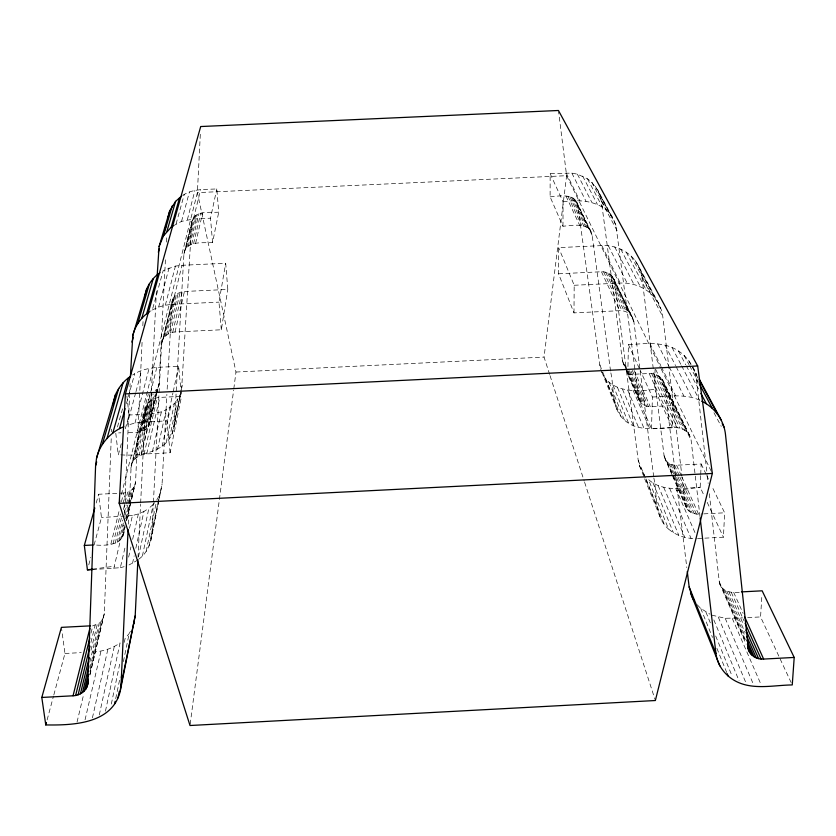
<?xml version="1.0" encoding="UTF-8"?>
<svg xmlns="http://www.w3.org/2000/svg" width="836" height="836" viewBox="0 0 836 836"><rect width="100%" height="100%" fill="white"/><g stroke="black" fill="none" stroke-linecap="round" stroke-linejoin="round"><path stroke-width="0.63" stroke-dasharray="4.18 3.13" d="M610.552 370.996L592.139 235.303C589.944 221.853 572.064 225.375 562.962 226.263L550.119 196.878L550.151 173.658L571.845 173.104L577.394 174.17L587.468 178.789L591.742 182.227L598.2 190.901L613.791 219.952L615.913 225.218L638.683 397.769C639.321 403.318 644.964 407.09 650.335 406.683L673.053 405.554L672.311 427.447C656.438 428.126 637.345 432.076 624.356 420.027C610.928 408.104 614.387 388.04 610.729 372.292M653.7 476.76L633.887 321.776C633.124 314.984 626.321 310.208 619.706 310.699L573.977 312.894L558.553 273.79L558.647 247.623L601.836 245.596C616.529 244.812 631.65 252.441 638.401 265.775L659.102 304.346L661.485 310.302L662.802 316.593L681.904 475.757M562.962 226.263L563.077 201.884L550.151 173.658M573.977 312.894L574.186 285.264L558.647 247.623M700.004 516.596L691.142 440.373C690.317 432.411 682.186 427.081 674.537 427.687L651.495 428.837L627.773 374.549L628.421 344.62C645.131 343.69 663.721 340.983 678.466 351.015C687.171 356.502 692.333 365.583 696.796 374.549M651.495 428.837L652.404 397.006L640.146 370.233M672.311 427.447L654.504 389.231L655.079 369.502M89.922 675.06L104.281 613.697L111.292 436.988M111.501 431.784L111.606 429.192M700.672 475.632L700.181 487.273L704.508 496.563M700.725 474.336L701.164 463.99L676.617 465.224C670.88 465.683 664.756 461.733 664.087 455.766L653.491 370.452M123.874 524.987C127.166 544.246 109.265 546.263 94.437 544.926M124.324 514.61L129.58 395.271M129.632 393.975L130.092 383.599M128.326 524.13L131.179 465.851L145.391 408.616C146.875 402.074 153.333 397.633 159.854 397.403L181.516 396.337L178.643 366.398C163.219 367.432 146.143 365.886 132.652 374.967M126.57 520.786L135.547 482.236L142.172 340.106M142.841 325.768L143.081 320.554M138.013 557.445L140.573 504.286M140.636 502.99L145.391 408.616M156.405 291.043L149.916 421.814C149.059 433.257 134.157 432.933 126.027 432.546M697.548 538.53L723.433 537.203L724.634 512.802L711.781 486.071M200.316 134.314L197.39 192.625L121.126 495.758M149.675 423.549L159.07 383.316L165.549 257.592M166.343 242.032L166.677 235.553M138.713 559.284C156.227 546.472 151.588 522.072 153.343 503.512M153.416 502.206L161.557 344.484L172.049 301.274C173.313 295.641 178.779 291.68 184.432 291.482L227.81 289.434L225.678 263.246L181.997 265.294L175.414 266.099L163.198 270.603L152.319 309.978L150.428 311.232M150.898 540.599L162.059 484.201L166.876 394.404M167.158 389.189L172.049 301.274M120.823 454.836C143.06 456.571 172.477 450.876 174.41 423.706L183.899 254.384L191.841 221.592C194.757 209.951 210.139 212.814 218.719 212.177L216.806 188.926C205.259 189.636 192.353 188.476 182.415 195.614M181.548 390.119L191.841 221.592M791.159 682.584L760.572 616.926L761.857 595.786M549.66 374.444L544.037 357.087L566.62 175.696L558.615 111.763M190.18 724.216L233.62 390.161M233.787 388.876L235.982 372.041L197.39 192.625L566.62 175.696L660.712 367.955M161.85 342.342C163.198 336.354 169.039 332.205 175.027 331.996L221.31 329.781L227.81 289.434M221.31 329.781L218.98 302.13L225.678 263.246M131.179 465.851C132.778 458.818 139.769 454.167 146.749 453.906L170.126 452.746L181.516 396.337M184.171 252.493C187.274 240.225 203.535 243.297 212.574 242.597L218.719 212.177M151.734 534.8L158.704 500.639M158.965 499.374L162.059 484.201M174.41 423.706L182.279 385.145M173.648 428.899L181.036 392.627M149.027 546.159L159.488 495.037L161.264 489.729M171.997 433.884L180.764 392.502M115.713 698.677L120.206 676.961M123.373 661.631L129.183 633.531L130.426 631.305M146.164 551.352L156.259 502.488M169.478 438.524L177.577 399.336L179.97 394.895M111.324 704.048L120.05 662.478M124.282 642.33L125.066 638.547L129.183 633.531M142.392 556.034L153.218 504.442L154.639 502.655M166.165 442.714L174.431 403.349L177.577 399.336M105.451 711.164L120.06 642.915C111.731 648.935 101.522 651.808 91.312 652.09M153.218 504.442L148.881 508.319L137.794 560.099L128.984 564.979M162.153 446.351L170.617 406.829L174.431 403.349M170.126 452.746L166.928 420.895L172.916 393.014M173.198 391.739L178.643 366.398M212.574 242.597L210.515 218.186L216.806 188.926M99.275 714.947L114.281 646.51M132.506 563.443L134.168 555.846M135.84 548.249L143.896 511.507L148.881 508.319M157.523 449.34L166.228 409.682L170.617 406.829M92.42 717.852L107.875 649.258M128.639 557.11L130.928 546.953M132.642 539.335L138.368 513.931L143.896 511.507M152.413 451.618L161.369 411.866L166.228 409.682M85.063 719.786L100.999 651.087M92.441 569.588L120.342 567.696L125.358 546.075M129.496 528.268L132.443 515.54L138.368 513.931M146.749 453.906L159.854 397.403M175.027 331.996L184.432 291.482M195.593 243.38L202.657 212.919M143.98 454.241L157.293 397.717M172.707 332.279L182.248 291.754M193.576 243.631L200.755 213.149M141.336 454.972L154.838 398.396M170.471 332.906L180.158 292.339M191.653 244.175L198.926 213.671M89.954 671.507L102.316 619.643L104.009 615.777M121.701 538.321L124.428 526.889M126.549 517.996L129.58 505.299M129.883 504.024L133.812 487.513L135.296 484.086M148.296 426.778L156.039 394.31M156.332 393.056L158.84 384.978M89.828 674.621L104.281 613.697M122.652 536.576L125.066 526.429M126.529 520.138L135.547 482.236M149.132 425.221L156.541 394.049M156.708 393.244L159.07 383.316M123.268 534.716L125.066 527.119M89.818 662.112L99.285 622.799L102.316 619.643M118.921 541.258L123.404 522.625M125.201 515.164L127.594 505.226M127.898 503.983L131.189 490.314L133.812 487.513M145.851 429.401L154.305 394.331M77.058 722.011L83.642 694.497M89.933 668.225L100.957 621.326M113.78 568.501L124.01 524.998M125.672 518.79L128.765 505.143M129.068 503.909L132.631 489.018M141.211 453.823L155.277 394.414M155.58 393.16L157.523 388.061M90.999 650.199L97.352 624.011L99.285 622.799M117.144 542.386L122.578 520.002M124.386 512.541L126.194 505.069M126.497 503.826L129.517 491.39L131.189 490.314M144.304 430.415L153.124 394.049M138.87 456.069L152.549 399.42M168.391 333.857L178.193 293.237M189.845 245.011L197.223 214.465M136.644 457.511L150.48 400.778M166.5 335.1L176.427 294.418M188.215 246.108L195.687 215.51M134.711 459.257L148.693 402.419M164.87 336.615L174.902 295.85M186.804 247.446L194.339 216.775M90.925 642.414L95.199 624.941L97.352 624.011M115.18 543.243L121.878 515.864M123.404 509.636L127.668 492.205L129.517 491.39M142.601 431.177L151.807 393.526M133.143 461.263L147.22 404.3M163.532 338.35L173.637 297.491M185.634 248.971L193.241 218.238M91.04 633.051L92.89 625.558L95.199 624.941M113.069 543.818L120.457 513.931M122.913 503.962L125.682 492.749L127.668 492.205M140.761 431.679L150.062 394.007M135.641 392.889L126.978 425.284L134.983 423.068L143.343 422.055L156.802 367.453M152.319 309.978L158.6 307.094L165.34 305.203L172.373 304.335L181.997 265.294M173.156 225.898L181.537 221.383L193.419 218.98L200.65 189.667M110.874 544.09L119.255 510.451M121.429 501.725L123.613 493L125.682 492.749M138.839 431.919L148.244 394.226M130.844 468.317L146.112 406.39M161.557 344.484L172.686 299.319M183.899 254.384L192.395 219.858M134.983 423.068L149.069 368.404M165.34 305.203L175.414 266.099M187.358 219.722L194.924 190.378M47.119 719.911L53.514 696.095M53.849 694.841L64.957 653.47L61.571 628.609M88.762 564.864L90.769 557.403M94.113 544.947L101.469 517.547L98.648 494.254L123.613 493M121.293 443.728L118.273 454.962L115.765 433.058L120.896 432.797M125.316 428.753L129.005 415.032L126.821 395.282M135.975 391.645L141.639 370.463M158.6 307.094L169.091 267.886M181.537 221.383L189.417 191.956M126.435 403.61L134.732 373.598M176.103 223.902L184.275 194.349M96.203 503L98.648 494.254M117.468 426.956L123.268 406.233M156.781 499.98L159.488 495.037M155.203 390.579L156.478 389.409M161.369 411.866L150.752 413.966L129.005 415.032M120.342 567.696L124.125 566.683M92.545 569.159L114.323 566.223M676.637 490.45L700.181 487.273C683.075 487.984 662.54 492.331 648.454 479.467L668.581 529.104C676.199 535.604 686.283 538.833 696.242 538.509M132.443 515.54L101.469 517.547M709.325 493.71L719.273 581.72C720.538 592.066 733.182 593.738 741.427 591.898M64.957 653.47L81.27 652.613M711.864 615.15L725.199 618.295L742.567 617.867M747.708 617.595L760.572 616.926M672.771 476.51L686.471 507.891C689.46 513.638 696.628 514.861 702.48 513.931M703.776 513.868L724.634 512.802M235.982 372.041L544.037 357.087M627.773 374.549L649.144 373.504C654.766 373.19 660.639 375.96 663.282 381.059L689.721 435.702M550.119 196.878C558.782 195.99 575.69 192.761 577.76 205.51L599.799 364.82C603.864 391.373 633.333 392.951 654.504 389.231M143.343 422.055L166.928 420.895M652.404 397.006C668.748 396.546 686.607 393.056 701.738 401.27M193.419 218.98L210.515 218.186M563.077 201.884C581.344 198.79 604.752 201.162 613.791 219.952M558.553 273.79L601.46 271.752C606.33 271.491 611.346 274.009 613.614 278.409L632.622 317.711M172.373 304.335L218.98 302.13M574.186 285.264L620.239 283.07C635.82 282.234 651.934 290.186 659.102 304.346M697.224 604.773L700.735 608.399L709.9 614.157M598.2 190.901L601.387 201.225L622.475 360.776L623.468 363.921L626.843 367.589M653.856 478.056C657.451 494.985 653.898 516.533 668.581 529.104M644.619 475.412L639.435 465.725L638.223 460.333L626.519 371.299M595.347 186.303L610.792 215.113M635.182 260.602L655.706 298.88M688.812 360.64L696.722 375.385M600.227 195.927L615.913 225.218M638.401 265.775L640.669 271.428L661.485 310.302M692.929 367.631L698.144 378.75M591.742 182.227L606.999 210.839M631.096 256.015L651.369 294.053M684.099 355.415L689.01 364.632M689.627 365.781L698.227 381.906M601.387 201.225L617.114 230.778M640.669 271.428L641.933 277.385L662.802 316.593M695.061 372.992L696.451 379.795L698.259 383.201M713.975 412.733L721.238 426.36M587.468 178.789L602.505 207.234M626.237 252.148L646.218 289.977M678.466 351.015L685.739 364.768M686.346 365.907L699.053 389.973M582.65 176.072L597.416 204.402M620.74 249.107L640.376 286.769M672.071 347.546L680.995 364.663M681.591 365.813L699.45 400.047M577.394 174.17L591.878 202.396M614.732 246.965L633.981 284.512M665.059 345.111L675.572 365.604M676.157 366.743L691.915 397.466M571.845 173.104L586.015 201.288M608.378 245.784L627.209 283.268M657.629 343.784L668.727 365.854M669.302 367.014L683.9 396.065M566.139 172.927L579.985 201.1M601.836 245.596L620.239 283.07M649.959 343.586L660.806 365.656M661.37 366.816L675.634 395.867M661.276 369.125L711.76 472.288M576.683 202.082L591.01 231.697M575.722 200.556L591.731 233.453M612.527 276.695L633.437 319.686M662.039 379.105L690.64 437.97M577.76 205.51L592.139 235.303M613.614 278.409L614.815 282.265L633.887 321.776M663.282 381.059L664.63 385.459L691.142 440.373M574.52 199.208L588.743 228.688M611.168 275.18L630.041 314.305M660.461 377.381L686.711 431.804M655.675 369.439L673.053 405.554M701.164 463.99L706.19 474.451M706.744 475.621L708.426 479.101M573.099 198.08L587.238 227.496M609.548 273.915L628.317 312.967M658.59 375.939L684.694 430.258M571.5 197.181L585.545 226.566M607.72 272.912L626.373 311.912M656.459 374.8L682.416 429.056M569.755 196.554L583.706 225.908M605.724 272.202L624.252 311.17M654.139 373.995L679.919 428.21M567.905 196.209L581.762 225.542M603.623 271.815L622.015 310.762M651.672 373.567L677.264 427.75M566.024 196.146L579.766 225.48M601.46 271.752L619.706 310.699M649.144 373.504L674.537 427.687M707.214 502.363L723.433 537.203M628.421 344.62L639.613 369.073M634.096 370.484L650.335 406.683M676.617 465.224L681.319 475.705M681.842 476.875L698.572 514.13M733.653 592.306L743.12 613.384M632.288 370.442L648.443 406.63M674.568 465.182L679.355 475.914M679.887 477.116L696.388 514.088M731.27 592.264L744.04 620.876M631.055 371.299L646.594 406.317M672.583 464.847L677.348 475.579M677.871 476.771L694.288 513.732M728.971 591.888L743.789 625.265M629.393 370.735L644.859 405.721M670.702 464.22L692.292 513.085M726.808 591.198L745.231 632.894M628.39 371.079L643.26 404.875M668.988 463.322L674.224 475.235M674.756 476.426L690.473 512.144M724.833 590.195L745.263 636.624M625.506 366.555L627.042 370.045M627.543 371.205L641.849 403.798M667.473 462.183L673.21 475.266M673.732 476.457L688.874 510.953M723.088 588.92L745.534 640.062M622.475 360.776L626.655 370.317M626.916 371.132L640.658 402.513M664.087 455.766L687.526 509.521M719.273 581.72L745.189 640.857M622.83 362.396L639.718 401.061M664.484 457.564L672.457 475.872M719.702 583.747L746.14 644.159M633.082 390.287L649.729 428.565M675.791 488.506L694.998 532.668M732.273 618.41L760.875 684.162M627.711 390.161L644.065 428.429M669.678 488.381L691.058 538.405M725.199 618.295L753.299 684.057M622.486 389.242L638.568 427.478M663.753 487.378L684.768 537.37M718.333 617.198L745.973 682.918M686.471 507.891L685.321 504.223L682.061 477.053M617.543 387.559L633.364 425.733M658.141 485.528L678.832 535.437M713.85 619.925L739.066 680.776M612.997 385.156L628.588 423.225M653 482.874L673.388 532.657M705.95 612.192L710.83 624.095M715.7 636.008L732.273 676.502M608.974 382.073L624.356 420.027M700.735 608.399L712.491 637.408M716.901 648.287L726.703 672.468M605.557 378.415L620.772 416.203M646.071 479.028L664.526 524.862M599.799 364.82L602.213 370.818M602.693 372.02L614.763 402.022M638.223 460.333L657.817 509.051M601.878 372.093L617.94 411.855M639.435 465.725L644.472 477.993M644.702 478.861L661.328 520.023M550.057 375.688L584.218 481.076M584.625 482.309L654.954 699.283M614.815 282.265L626.352 370.003M641.933 277.385L653.334 369.157M664.63 385.459L686.805 567.592M696.451 379.795L707.131 474.294M707.277 475.579L708.155 483.354"/><path stroke-width="1.25" d="M130.583 376.336C123.832 380.756 118.743 387.392 115.452 394.696L96.537 458.264L95.597 465.673L87.811 682.96C87.54 690.473 80.089 695.594 73.046 695.792L41.8 697.454L45.771 724.927C72.586 725.366 111.909 724.08 120.123 691.644L135.202 615.798L137.888 560.036M130.374 377.109L132.767 335.644L146.655 289.005C149.55 282.537 154.023 276.643 160.01 272.745M120.123 691.644L121.053 685.102L128.086 529.324M157.178 275.514L159.101 246.516L169.792 210.651L175.602 201.351L181.485 196.251M125.41 393.892L119.214 503.335L190.012 725.512L655.351 700.526L712.335 473.458L697.673 365.98L558.448 110.488L200.703 126.539L125.41 393.892L697.673 365.98M741.427 591.898L762.15 590.812L794.2 657.441L792.256 684.935C772.945 685.165 751.459 690.724 733.736 680.065C724.248 674.401 717.278 664.61 715.94 653.533L700.16 517.881M112.881 404.917L115.452 394.696M144.482 297.334L146.655 289.005M167.858 218.039L169.792 210.651M121.053 685.102L135.202 615.798M117.98 697.935L119.276 691.571M114.657 703.787L115.19 701.237M85.732 689.219L88.146 679.104M86.829 687.255L88.323 680.943M87.529 685.144L88.125 682.625M82.482 692.553L88.898 665.926M84.269 691.006L88.219 674.537M80.413 693.838L89.18 657.681M78.103 694.82L90.016 646.155M75.627 695.479L89.807 638.046M73.046 695.792L89.86 628.348M119.851 500.806L119.214 503.335L712.335 473.458M45.771 724.927L46.44 722.419M96.537 458.264C99.411 445.578 108.231 434.856 119.517 428.628L125.055 408.616M41.8 697.454L61.404 627.366L90.476 625.85M92.441 569.588L87.414 569.849L84.331 545.438L94.802 507.995M112.818 433.006L128.504 377.705M132.767 335.644C134.784 327.022 139.79 319.31 146.645 313.751L157.879 274.177M159.101 246.516L163.459 235.909L171.202 227.225L179.625 197.515M107.029 438.315L123.132 382.679M141.754 318.338L153.27 278.513M166.949 231.258L175.602 201.351M95.597 465.673L96.694 461.942M131.921 342.081L133.384 337.107M158.328 252.2L159.425 248.491M164.87 229.952L165.956 226.242M102.316 444.397L118.743 388.395M137.741 323.616L149.508 283.508M163.459 235.909L172.3 205.771M133.499 624.398L134.314 622.005M171.202 227.225L173.156 225.898M146.645 313.751L149.487 311.87M119.517 428.628L123.78 426.715M87.414 569.849L92.545 569.159M747.687 647.712C749.286 654.933 756.381 659.729 763.623 659.071L794.2 657.441M84.331 545.438L93.172 544.988M701.738 401.27C714.613 407.299 723.903 420.153 725.47 434.302L748.293 647.952L749.558 652.09M692.898 598.691L694.277 600.76M699.241 379.116L721.322 420.236M699.157 379.931L717.392 413.956M722.179 423.622L724.028 427.081M699.46 384.215L712.356 408.407M700.871 393.411L706.326 403.725M744.688 616.895L763.623 659.071M745.106 623.259L761.073 659.029M745.911 630.03L758.607 658.643M746.809 636.468L756.287 657.911M746.841 640.198L754.177 656.866M747.624 644.817L752.316 655.528M747.645 646.792L750.77 653.919M687.276 571.458L689.157 586.966L692.407 597.562M727.195 673.67L728.177 676.094M689.157 586.966L715.94 653.533M690.484 593.017L719.848 665.884"/></g></svg>
